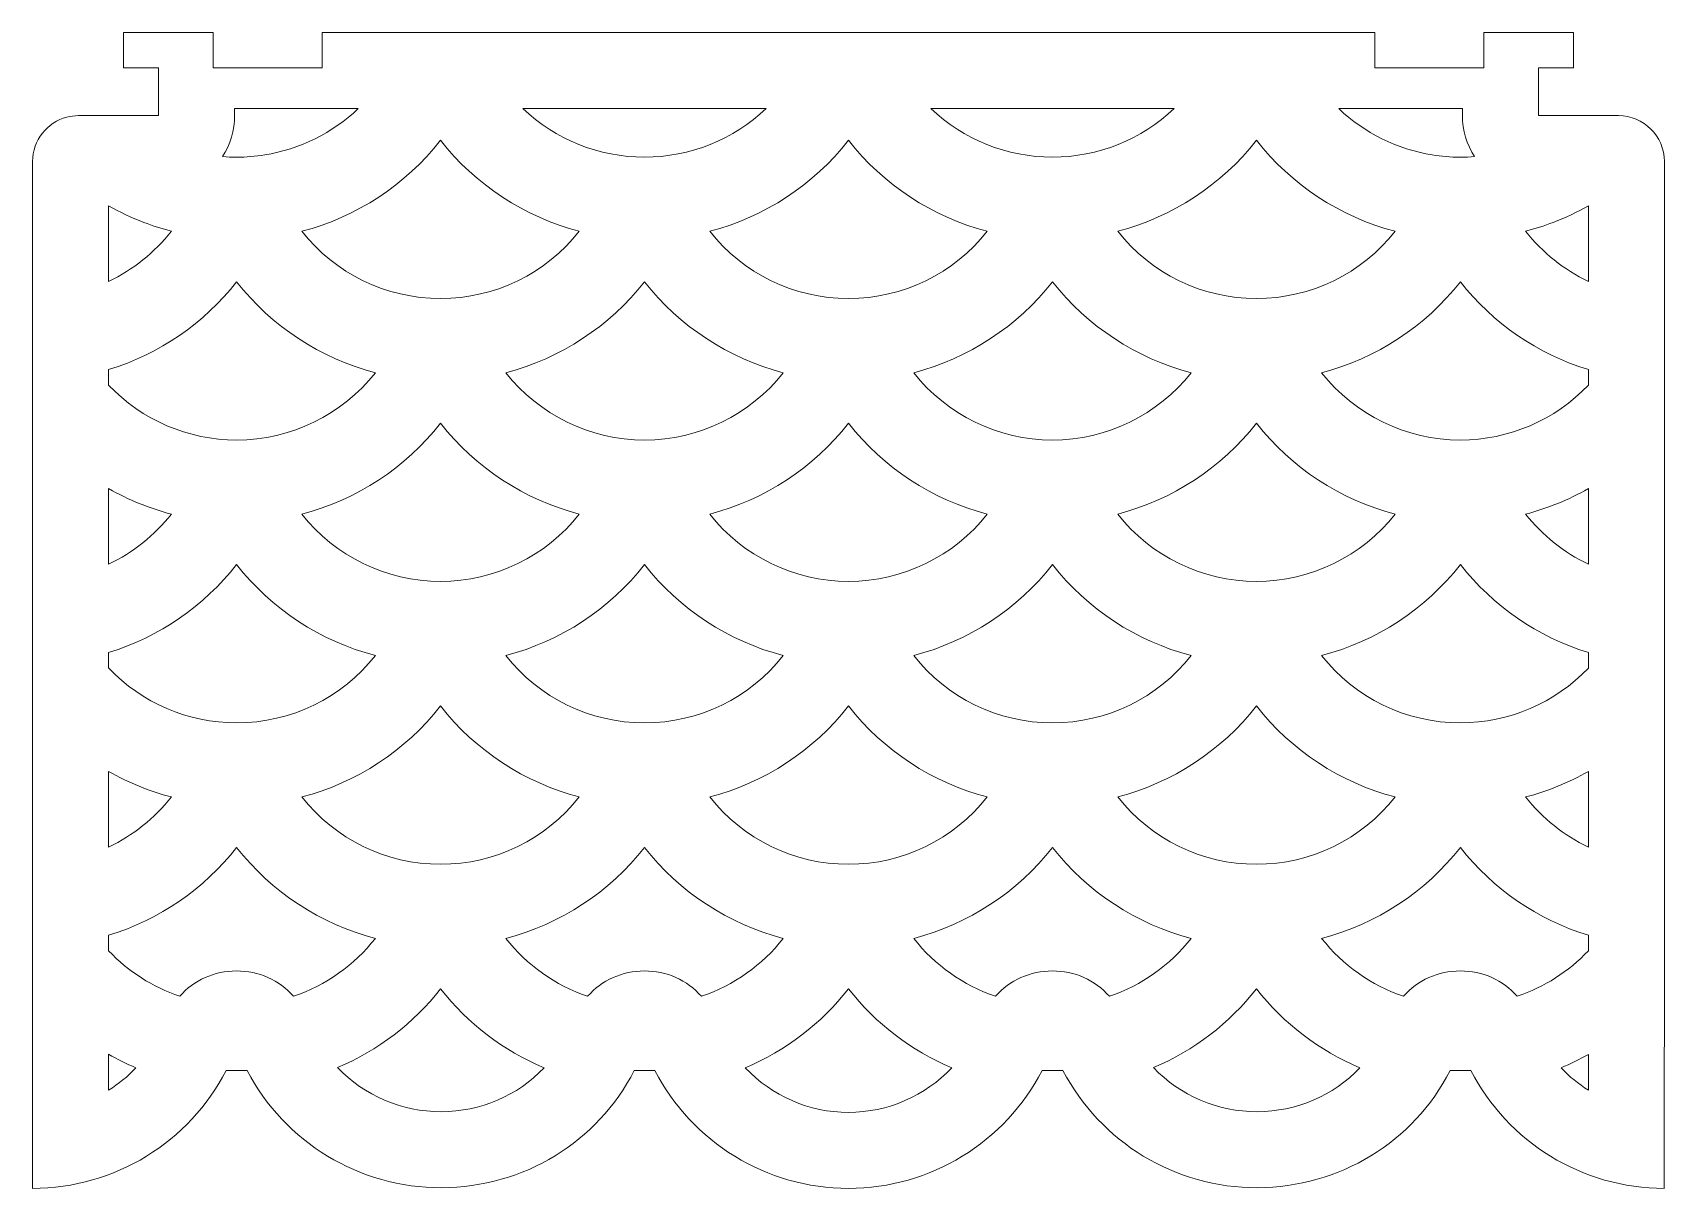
# Model space of a CAD drawing. Header units: centimetres. Extents: x -44 to 44, y -59 to 59.
# Drawn here: x -44.31 to -14.41, y 15.71 to 36.89 of the extents above; entities that cross this region are included whole.
import ezdxf

# ---------------------------------------------------------------- set-up
doc = ezdxf.new("R2010")
doc.units = ezdxf.units.CM
doc.header["$MEASUREMENT"] = 0
doc.layers.add('layer 1', color=7, linetype='Continuous')

msp = doc.modelspace()

# ---------------------------------------------------------------- linework, layer by layer
at = {"layer": 'layer 1', "color": 250, "lineweight": 9}
for points, knots in [([(-29.3631, 36.89186), (-29.3631, 36.89186), (-19.72011, 36.89186), (-19.72011, 36.89186), (-19.72011, 36.89186), (-19.72011, 36.89186), (-19.72011, 36.24887), (-19.72011, 36.24887), (-19.72011, 36.24887), (-19.72011, 36.24887), (-17.72076, 36.24887), (-17.72076, 36.24887), (-17.72076, 36.24887), (-17.72076, 36.24887), (-17.72076, 36.89186), (-17.72076, 36.89186), (-17.72076, 36.89186), (-17.72076, 36.89186), (-16.07739, 36.89186), (-16.07739, 36.89186), (-16.07739, 36.89186), (-16.07739, 36.89186), (-16.07739, 36.24887), (-16.07739, 36.24887), (-16.07739, 36.24887), (-16.07739, 36.24887), (-16.72024, 36.24887), (-16.72024, 36.24887), (-16.72024, 36.24887), (-16.72024, 36.24887), (-16.72024, 35.37038), (-16.72024, 35.37038), (-16.72024, 35.37038), (-16.72024, 35.37038), (-15.25468, 35.37038), (-15.25468, 35.37038), (-15.25468, 35.37038), (-14.78989, 35.37028), (-14.41384, 34.99412), (-14.4126, 34.52931), (-14.4126, 34.52931), (-14.4126, 34.52931), (-14.41271, 31.26079), (-14.41271, 31.26079), (-14.41271, 31.26079), (-14.41271, 31.26079), (-14.4126, 26.0763), (-14.4126, 26.0763), (-14.4126, 26.0763), (-14.41269, 26.07606), (-14.41277, 26.07583), (-14.41288, 26.07557), (-14.41288, 26.07557), (-14.41288, 26.07557), (-14.41303, 20.89151), (-14.41303, 20.89151), (-14.41303, 20.89151), (-14.4129, 20.89151), (-14.41275, 20.89151), (-14.4126, 20.89151), (-14.4126, 20.89151), (-14.4126, 20.89151), (-14.4132, 15.70671), (-14.4132, 15.70671), (-14.4132, 15.70671), (-15.92008, 15.70641), (-17.28189, 16.55263), (-17.95982, 17.86922), (-17.95982, 17.86922), (-18.02304, 17.86652), (-18.08649, 17.86509), (-18.15019, 17.86509), (-18.15019, 17.86509), (-18.21309, 17.86509), (-18.27574, 17.86654), (-18.33821, 17.8692), (-18.33821, 17.8692), (-19.00914, 16.55246), (-20.36072, 15.72589), (-21.86991, 15.71914), (-21.86991, 15.71914), (-23.37885, 15.71237), (-24.74811, 16.55391), (-25.43293, 17.86939), (-25.43293, 17.86939), (-25.49687, 17.86661), (-25.56105, 17.86509), (-25.62546, 17.86509), (-25.62546, 17.86509), (-25.68906, 17.86509), (-25.75243, 17.86659), (-25.81558, 17.86929), (-25.81558, 17.86929), (-26.49306, 16.55244), (-27.85594, 15.70716), (-29.3631, 15.70671), (-29.3631, 15.70671), (-30.87023, 15.70624), (-32.2323, 16.55252), (-32.91036, 17.86931), (-32.91036, 17.86931), (-32.9736, 17.86659), (-33.03705, 17.86509), (-33.10071, 17.86509), (-33.10071, 17.86509), (-33.16361, 17.86509), (-33.22626, 17.86654), (-33.28873, 17.8692), (-33.28873, 17.8692), (-33.95966, 16.55246), (-35.31124, 15.72589), (-36.82043, 15.71914), (-36.82043, 15.71914), (-38.32937, 15.71237), (-39.69861, 16.55391), (-40.38345, 17.86939), (-40.38345, 17.86939), (-40.44739, 17.86661), (-40.51157, 17.86509), (-40.57598, 17.86509), (-40.57598, 17.86509), (-40.63965, 17.86509), (-40.70308, 17.86652), (-40.76623, 17.86922), (-40.76623, 17.86922), (-41.44393, 16.55261), (-42.80659, 15.70749), (-44.31362, 15.70671), (-44.31362, 15.70671), (-44.31362, 15.70671), (-44.31362, 20.89151), (-44.31362, 20.89151), (-44.31362, 20.89151), (-44.31362, 20.89151), (-44.31362, 26.0763), (-44.31362, 26.0763), (-44.31362, 26.0763), (-44.31362, 26.0763), (-44.31362, 31.26107), (-44.31362, 31.26107), (-44.31362, 31.26107), (-44.31362, 31.26107), (-44.31362, 34.52931), (-44.31362, 34.52931), (-44.31362, 34.52931), (-44.31304, 34.92023), (-44.04653, 35.24805), (-43.68531, 35.34278), (-43.68531, 35.34278), (-43.61704, 35.3607), (-43.54538, 35.37028), (-43.4715, 35.37038), (-43.4715, 35.37038), (-43.4715, 35.37038), (-42.00593, 35.37038), (-42.00593, 35.37038), (-42.00593, 35.37038), (-42.00593, 35.37038), (-42.00593, 36.24887), (-42.00593, 36.24887), (-42.00593, 36.24887), (-42.00593, 36.24887), (-42.64879, 36.24887), (-42.64879, 36.24887), (-42.64879, 36.24887), (-42.64879, 36.24887), (-42.64879, 36.89186), (-42.64879, 36.89186), (-42.64879, 36.89186), (-42.64879, 36.89186), (-41.0052, 36.89186), (-41.0052, 36.89186), (-41.0052, 36.89186), (-41.0052, 36.89186), (-41.0052, 36.24887), (-41.0052, 36.24887), (-41.0052, 36.24887), (-41.0052, 36.24887), (-39.00583, 36.24887), (-39.00583, 36.24887), (-39.00583, 36.24887), (-39.00583, 36.24887), (-39.00583, 36.89186), (-39.00583, 36.89186), (-39.00583, 36.89186), (-39.00583, 36.89186), (-29.3631, 36.89186), (-29.3631, 36.89186)], [0, 0, 0, 0, 0.02083333, 0.02083333, 0.02083333, 0.02083333, 0.04166667, 0.04166667, 0.04166667, 0.04166667, 0.0625, 0.0625, 0.0625, 0.0625, 0.08333333, 0.08333333, 0.08333333, 0.08333333, 0.10416667, 0.10416667, 0.10416667, 0.10416667, 0.125, 0.125, 0.125, 0.125, 0.14583333, 0.14583333, 0.14583333, 0.14583333, 0.16666667, 0.16666667, 0.16666667, 0.16666667, 0.1875, 0.1875, 0.1875, 0.1875, 0.20833333, 0.20833333, 0.20833333, 0.20833333, 0.22916667, 0.22916667, 0.22916667, 0.22916667, 0.25, 0.25, 0.25, 0.25, 0.27083333, 0.27083333, 0.27083333, 0.27083333, 0.29166667, 0.29166667, 0.29166667, 0.29166667, 0.3125, 0.3125, 0.3125, 0.3125, 0.33333333, 0.33333333, 0.33333333, 0.33333333, 0.35416667, 0.35416667, 0.35416667, 0.35416667, 0.375, 0.375, 0.375, 0.375, 0.39583333, 0.39583333, 0.39583333, 0.39583333, 0.41666667, 0.41666667, 0.41666667, 0.41666667, 0.4375, 0.4375, 0.4375, 0.4375, 0.45833333, 0.45833333, 0.45833333, 0.45833333, 0.47916667, 0.47916667, 0.47916667, 0.47916667, 0.5, 0.5, 0.5, 0.5, 0.52083333, 0.52083333, 0.52083333, 0.52083333, 0.54166667, 0.54166667, 0.54166667, 0.54166667, 0.5625, 0.5625, 0.5625, 0.5625, 0.58333333, 0.58333333, 0.58333333, 0.58333333, 0.60416667, 0.60416667, 0.60416667, 0.60416667, 0.625, 0.625, 0.625, 0.625, 0.64583333, 0.64583333, 0.64583333, 0.64583333, 0.66666667, 0.66666667, 0.66666667, 0.66666667, 0.6875, 0.6875, 0.6875, 0.6875, 0.70833333, 0.70833333, 0.70833333, 0.70833333, 0.72916667, 0.72916667, 0.72916667, 0.72916667, 0.75, 0.75, 0.75, 0.75, 0.77083333, 0.77083333, 0.77083333, 0.77083333, 0.79166667, 0.79166667, 0.79166667, 0.79166667, 0.8125, 0.8125, 0.8125, 0.8125, 0.83333333, 0.83333333, 0.83333333, 0.83333333, 0.85416667, 0.85416667, 0.85416667, 0.85416667, 0.875, 0.875, 0.875, 0.875, 0.89583333, 0.89583333, 0.89583333, 0.89583333, 0.91666667, 0.91666667, 0.91666667, 0.91666667, 0.9375, 0.9375, 0.9375, 0.9375, 0.95833333, 0.95833333, 0.95833333, 0.95833333, 1, 1, 1, 1]), ([(-40.83375, 34.61916), (-40.74902, 34.61239), (-40.66401, 34.60894), (-40.57892, 34.60888), (-40.57892, 34.60888), (-40.57682, 34.60888), (-40.5747, 34.60888), (-40.5726, 34.60888), (-40.5726, 34.60888), (-40.40143, 34.60903), (-40.23032, 34.62287), (-40.06133, 34.65011), (-40.06133, 34.65011), (-39.41224, 34.7547), (-38.81618, 35.05346), (-38.34731, 35.499), (-38.34731, 35.499), (-38.34731, 35.499), (-40.61308, 35.499), (-40.61308, 35.499), (-40.61308, 35.499), (-40.61308, 35.499), (-40.61308, 35.37038), (-40.61308, 35.37038), (-40.61308, 35.37038), (-40.61308, 35.09858), (-40.69249, 34.83917), (-40.83375, 34.61916)], [0, 0, 0, 0, 0.125, 0.125, 0.125, 0.125, 0.25, 0.25, 0.25, 0.25, 0.375, 0.375, 0.375, 0.375, 0.5, 0.5, 0.5, 0.5, 0.625, 0.625, 0.625, 0.625, 0.75, 0.75, 0.75, 0.75, 1, 1, 1, 1]), ([(-35.32956, 35.499), (-34.73456, 34.93363), (-33.93881, 34.60892), (-33.10071, 34.60892), (-33.10071, 34.60892), (-32.26264, 34.60892), (-31.46687, 34.93363), (-30.87188, 35.499), (-30.87188, 35.499), (-30.87188, 35.499), (-35.32956, 35.499), (-35.32956, 35.499)], [0, 0, 0, 0, 0.25, 0.25, 0.25, 0.25, 0.5, 0.5, 0.5, 0.5, 1, 1, 1, 1]), ([(-27.85431, 35.499), (-27.25931, 34.93363), (-26.46354, 34.60892), (-25.62546, 34.60892), (-25.62546, 34.60892), (-24.78737, 34.60892), (-23.99162, 34.93363), (-23.39661, 35.499), (-23.39661, 35.499), (-23.39661, 35.499), (-27.85431, 35.499), (-27.85431, 35.499)], [0, 0, 0, 0, 0.25, 0.25, 0.25, 0.25, 0.5, 0.5, 0.5, 0.5, 1, 1, 1, 1]), ([(-18.14526, 34.60888), (-18.06086, 34.60901), (-17.97649, 34.61243), (-17.89243, 34.61916), (-17.89243, 34.61916), (-18.03369, 34.83917), (-18.1131, 35.09861), (-18.1131, 35.37038), (-18.1131, 35.37038), (-18.1131, 35.37038), (-18.1131, 35.499), (-18.1131, 35.499), (-18.1131, 35.499), (-18.1131, 35.499), (-20.37887, 35.499), (-20.37887, 35.499), (-20.37887, 35.499), (-19.90999, 35.05346), (-19.31394, 34.7547), (-18.66484, 34.65011), (-18.66484, 34.65011), (-18.49725, 34.62311), (-18.32698, 34.60905), (-18.16318, 34.60881), (-18.16318, 34.60881), (-18.15885, 34.60888), (-18.15452, 34.6089), (-18.15019, 34.6089), (-18.15019, 34.6089), (-18.14854, 34.6089), (-18.14691, 34.6089), (-18.14526, 34.60888)], [0, 0, 0, 0, 0.11111111, 0.11111111, 0.11111111, 0.11111111, 0.22222222, 0.22222222, 0.22222222, 0.22222222, 0.33333333, 0.33333333, 0.33333333, 0.33333333, 0.44444444, 0.44444444, 0.44444444, 0.44444444, 0.55555556, 0.55555556, 0.55555556, 0.55555556, 0.66666667, 0.66666667, 0.66666667, 0.66666667, 0.77777778, 0.77777778, 0.77777778, 0.77777778, 1, 1, 1, 1]), ([(-36.83841, 34.91882), (-37.47953, 34.09969), (-38.37362, 33.513), (-39.38104, 33.25091), (-39.38104, 33.25091), (-38.77328, 32.47838), (-37.83788, 32.01651), (-36.83835, 32.01651), (-36.83835, 32.01651), (-35.8389, 32.01651), (-34.90352, 32.47832), (-34.29578, 33.25073), (-34.29578, 33.25073), (-35.30226, 33.51266), (-36.19714, 34.09958), (-36.83841, 34.91882)], [0, 0, 0, 0, 0.2, 0.2, 0.2, 0.2, 0.4, 0.4, 0.4, 0.4, 0.6, 0.6, 0.6, 0.6, 1, 1, 1, 1]), ([(-29.3631, 34.91876), (-30.00435, 34.09954), (-30.89918, 33.51263), (-31.90564, 33.25073), (-31.90564, 33.25073), (-31.29791, 32.47832), (-30.36255, 32.01651), (-29.3631, 32.01651), (-29.3631, 32.01651), (-28.36363, 32.01651), (-27.42827, 32.47832), (-26.82053, 33.25073), (-26.82053, 33.25073), (-27.82699, 33.51263), (-28.72183, 34.09954), (-29.3631, 34.91876)], [0, 0, 0, 0, 0.2, 0.2, 0.2, 0.2, 0.4, 0.4, 0.4, 0.4, 0.6, 0.6, 0.6, 0.6, 1, 1, 1, 1]), ([(-21.88776, 34.91882), (-22.52901, 34.09956), (-23.42389, 33.51263), (-24.43039, 33.25073), (-24.43039, 33.25073), (-23.82264, 32.47832), (-22.8873, 32.01651), (-21.88783, 32.01651), (-21.88783, 32.01651), (-20.88831, 32.01651), (-19.95287, 32.47841), (-19.34514, 33.25091), (-19.34514, 33.25091), (-20.35256, 33.513), (-21.24664, 34.09969), (-21.88776, 34.91882)], [0, 0, 0, 0, 0.2, 0.2, 0.2, 0.2, 0.4, 0.4, 0.4, 0.4, 0.6, 0.6, 0.6, 0.6, 1, 1, 1, 1]), ([(-42.92076, 32.33177), (-42.47228, 32.54573), (-42.07843, 32.86035), (-41.77099, 33.25095), (-41.77099, 33.25095), (-41.94285, 33.29565), (-42.1122, 33.34999), (-42.27806, 33.41372), (-42.27806, 33.41372), (-42.49971, 33.49888), (-42.7146, 33.60058), (-42.92076, 33.71773), (-42.92076, 33.71773), (-42.92076, 33.71773), (-42.92076, 32.33177), (-42.92076, 32.33177)], [0, 0, 0, 0, 0.2, 0.2, 0.2, 0.2, 0.4, 0.4, 0.4, 0.4, 0.6, 0.6, 0.6, 0.6, 1, 1, 1, 1]), ([(-15.80548, 33.71771), (-16.01169, 33.60053), (-16.22664, 33.49881), (-16.44836, 33.41363), (-16.44836, 33.41363), (-16.61415, 33.34997), (-16.78341, 33.29565), (-16.95521, 33.25095), (-16.95521, 33.25095), (-16.64779, 32.86037), (-16.25398, 32.54578), (-15.80552, 32.33181), (-15.80552, 32.33181), (-15.80552, 32.33181), (-15.80548, 33.71771), (-15.80548, 33.71771)], [0, 0, 0, 0, 0.2, 0.2, 0.2, 0.2, 0.4, 0.4, 0.4, 0.4, 0.6, 0.6, 0.6, 0.6, 1, 1, 1, 1]), ([(-42.92076, 30.43011), (-42.31168, 29.78968), (-41.46441, 29.42413), (-40.57598, 29.42413), (-40.57598, 29.42413), (-39.57651, 29.42413), (-38.64116, 29.88591), (-38.03342, 30.65833), (-38.03342, 30.65833), (-39.03988, 30.92025), (-39.93473, 31.50716), (-40.57601, 32.32637), (-40.57601, 32.32637), (-41.17307, 31.56373), (-41.99209, 30.99977), (-42.92076, 30.7146), (-42.92076, 30.7146), (-42.92076, 30.7146), (-42.92076, 30.43011), (-42.92076, 30.43011)], [0, 0, 0, 0, 0.16666667, 0.16666667, 0.16666667, 0.16666667, 0.33333333, 0.33333333, 0.33333333, 0.33333333, 0.5, 0.5, 0.5, 0.5, 0.66666667, 0.66666667, 0.66666667, 0.66666667, 1, 1, 1, 1]), ([(-35.64328, 30.65833), (-35.03554, 29.88591), (-34.10018, 29.42413), (-33.10071, 29.42413), (-33.10071, 29.42413), (-32.10126, 29.42413), (-31.16591, 29.88591), (-30.55817, 30.65833), (-30.55817, 30.65833), (-31.56461, 30.92025), (-32.45946, 31.50713), (-33.10071, 32.32635), (-33.10071, 32.32635), (-33.74198, 31.50713), (-34.63684, 30.92025), (-35.64328, 30.65833)], [0, 0, 0, 0, 0.2, 0.2, 0.2, 0.2, 0.4, 0.4, 0.4, 0.4, 0.6, 0.6, 0.6, 0.6, 1, 1, 1, 1]), ([(-25.62546, 32.32635), (-26.26674, 31.50713), (-27.16157, 30.92025), (-28.16803, 30.65833), (-28.16803, 30.65833), (-27.56027, 29.88594), (-26.62491, 29.42413), (-25.62546, 29.42413), (-25.62546, 29.42413), (-24.62601, 29.42413), (-23.69066, 29.88591), (-23.0829, 30.65833), (-23.0829, 30.65833), (-24.08936, 30.92023), (-24.98419, 31.50713), (-25.62546, 32.32635)], [0, 0, 0, 0, 0.2, 0.2, 0.2, 0.2, 0.4, 0.4, 0.4, 0.4, 0.6, 0.6, 0.6, 0.6, 1, 1, 1, 1]), ([(-15.80556, 30.71464), (-16.73417, 30.99986), (-17.55315, 31.56377), (-18.15017, 32.32639), (-18.15017, 32.32639), (-18.79144, 31.50716), (-19.6863, 30.92025), (-20.69276, 30.65833), (-20.69276, 30.65833), (-20.08502, 29.88591), (-19.14966, 29.42413), (-18.15019, 29.42413), (-18.15019, 29.42413), (-17.26181, 29.42413), (-16.41463, 29.78964), (-15.80554, 30.43003), (-15.80554, 30.43003), (-15.80554, 30.43003), (-15.80556, 30.71464), (-15.80556, 30.71464)], [0, 0, 0, 0, 0.16666667, 0.16666667, 0.16666667, 0.16666667, 0.33333333, 0.33333333, 0.33333333, 0.33333333, 0.5, 0.5, 0.5, 0.5, 0.66666667, 0.66666667, 0.66666667, 0.66666667, 1, 1, 1, 1]), ([(-39.38091, 28.06594), (-38.77316, 27.29353), (-37.8378, 26.83174), (-36.83835, 26.83174), (-36.83835, 26.83174), (-35.8389, 26.83174), (-34.90354, 27.29353), (-34.29578, 28.06594), (-34.29578, 28.06594), (-35.30224, 28.32784), (-36.19708, 28.91473), (-36.83835, 29.73394), (-36.83835, 29.73394), (-37.47962, 28.91475), (-38.37446, 28.32784), (-39.38091, 28.06594)], [0, 0, 0, 0, 0.2, 0.2, 0.2, 0.2, 0.4, 0.4, 0.4, 0.4, 0.6, 0.6, 0.6, 0.6, 1, 1, 1, 1]), ([(-29.3631, 29.73396), (-30.00435, 28.91475), (-30.89918, 28.32784), (-31.90564, 28.06594), (-31.90564, 28.06594), (-31.29791, 27.29353), (-30.36255, 26.83174), (-29.3631, 26.83174), (-29.3631, 26.83174), (-28.36363, 26.83174), (-27.42827, 27.29353), (-26.82053, 28.06594), (-26.82053, 28.06594), (-27.82699, 28.32784), (-28.72183, 28.91475), (-29.3631, 29.73396)], [0, 0, 0, 0, 0.2, 0.2, 0.2, 0.2, 0.4, 0.4, 0.4, 0.4, 0.6, 0.6, 0.6, 0.6, 1, 1, 1, 1]), ([(-24.43039, 28.06594), (-23.82264, 27.29353), (-22.88728, 26.83174), (-21.88783, 26.83174), (-21.88783, 26.83174), (-20.88838, 26.83174), (-19.95302, 27.29353), (-19.34526, 28.06594), (-19.34526, 28.06594), (-20.35172, 28.32784), (-21.24656, 28.91473), (-21.88783, 29.73394), (-21.88783, 29.73394), (-22.5291, 28.91475), (-23.42394, 28.32784), (-24.43039, 28.06594)], [0, 0, 0, 0, 0.2, 0.2, 0.2, 0.2, 0.4, 0.4, 0.4, 0.4, 0.6, 0.6, 0.6, 0.6, 1, 1, 1, 1]), ([(-42.92076, 27.14698), (-42.47237, 27.3609), (-42.07858, 27.67543), (-41.77118, 28.0659), (-41.77118, 28.0659), (-42.17333, 28.17056), (-42.55982, 28.32767), (-42.92076, 28.53294), (-42.92076, 28.53294), (-42.92076, 28.53294), (-42.92076, 27.14698), (-42.92076, 27.14698)], [0, 0, 0, 0, 0.25, 0.25, 0.25, 0.25, 0.5, 0.5, 0.5, 0.5, 1, 1, 1, 1]), ([(-15.80552, 28.53289), (-16.16642, 28.32765), (-16.55289, 28.17054), (-16.95501, 28.0659), (-16.95501, 28.0659), (-16.64762, 27.67543), (-16.25385, 27.36092), (-15.80548, 27.147), (-15.80548, 27.147), (-15.80548, 27.147), (-15.80552, 28.53289), (-15.80552, 28.53289)], [0, 0, 0, 0, 0.25, 0.25, 0.25, 0.25, 0.5, 0.5, 0.5, 0.5, 1, 1, 1, 1]), ([(-42.92076, 25.24532), (-42.31168, 24.60489), (-41.46441, 24.23934), (-40.57598, 24.23934), (-40.57598, 24.23934), (-39.57653, 24.23934), (-38.64116, 24.70112), (-38.03342, 25.47356), (-38.03342, 25.47356), (-39.03988, 25.73546), (-39.93473, 26.32236), (-40.57601, 27.14158), (-40.57601, 27.14158), (-41.17307, 26.37894), (-41.99209, 25.815), (-42.92076, 25.52983), (-42.92076, 25.52983), (-42.92076, 25.52983), (-42.92076, 25.24532), (-42.92076, 25.24532)], [0, 0, 0, 0, 0.16666667, 0.16666667, 0.16666667, 0.16666667, 0.33333333, 0.33333333, 0.33333333, 0.33333333, 0.5, 0.5, 0.5, 0.5, 0.66666667, 0.66666667, 0.66666667, 0.66666667, 1, 1, 1, 1]), ([(-30.55815, 25.47356), (-31.56461, 25.73546), (-32.45946, 26.32234), (-33.10071, 27.14156), (-33.10071, 27.14156), (-33.74198, 26.32234), (-34.63684, 25.73546), (-35.64328, 25.47356), (-35.64328, 25.47356), (-35.03554, 24.70112), (-34.10016, 24.23934), (-33.10071, 24.23934), (-33.10071, 24.23934), (-32.10124, 24.23934), (-31.16588, 24.70112), (-30.55815, 25.47356)], [0, 0, 0, 0, 0.2, 0.2, 0.2, 0.2, 0.4, 0.4, 0.4, 0.4, 0.6, 0.6, 0.6, 0.6, 1, 1, 1, 1]), ([(-28.16803, 25.47356), (-27.56029, 24.70112), (-26.62491, 24.23934), (-25.62546, 24.23934), (-25.62546, 24.23934), (-24.62601, 24.23934), (-23.69064, 24.70112), (-23.0829, 25.47356), (-23.0829, 25.47356), (-24.08936, 25.73546), (-24.98419, 26.32234), (-25.62546, 27.14156), (-25.62546, 27.14156), (-26.26674, 26.32234), (-27.16157, 25.73546), (-28.16803, 25.47356)], [0, 0, 0, 0, 0.2, 0.2, 0.2, 0.2, 0.4, 0.4, 0.4, 0.4, 0.6, 0.6, 0.6, 0.6, 1, 1, 1, 1]), ([(-20.69276, 25.47356), (-20.08502, 24.70112), (-19.14964, 24.23934), (-18.15019, 24.23934), (-18.15019, 24.23934), (-17.26191, 24.23934), (-16.41482, 24.60474), (-15.80576, 25.245), (-15.80576, 25.245), (-15.80576, 25.245), (-15.80574, 25.52991), (-15.80574, 25.52991), (-15.80574, 25.52991), (-16.73428, 25.81513), (-17.55317, 26.37904), (-18.15017, 27.1416), (-18.15017, 27.1416), (-18.79144, 26.32236), (-19.6863, 25.73546), (-20.69276, 25.47356)], [0, 0, 0, 0, 0.16666667, 0.16666667, 0.16666667, 0.16666667, 0.33333333, 0.33333333, 0.33333333, 0.33333333, 0.5, 0.5, 0.5, 0.5, 0.66666667, 0.66666667, 0.66666667, 0.66666667, 1, 1, 1, 1]), ([(-39.38091, 22.88115), (-38.77316, 22.10874), (-37.8378, 21.64695), (-36.83835, 21.64695), (-36.83835, 21.64695), (-35.8389, 21.64695), (-34.90354, 22.10874), (-34.29578, 22.88115), (-34.29578, 22.88115), (-35.30224, 23.14305), (-36.19708, 23.72996), (-36.83835, 24.54915), (-36.83835, 24.54915), (-37.47962, 23.72994), (-38.37446, 23.14305), (-39.38091, 22.88115)], [0, 0, 0, 0, 0.2, 0.2, 0.2, 0.2, 0.4, 0.4, 0.4, 0.4, 0.6, 0.6, 0.6, 0.6, 1, 1, 1, 1]), ([(-29.3631, 24.54917), (-30.00435, 23.72996), (-30.89921, 23.14305), (-31.90564, 22.88115), (-31.90564, 22.88115), (-31.29791, 22.10874), (-30.36255, 21.64695), (-29.3631, 21.64695), (-29.3631, 21.64695), (-28.36363, 21.64695), (-27.42827, 22.10874), (-26.82053, 22.88115), (-26.82053, 22.88115), (-27.82697, 23.14307), (-28.72183, 23.72996), (-29.3631, 24.54917)], [0, 0, 0, 0, 0.2, 0.2, 0.2, 0.2, 0.4, 0.4, 0.4, 0.4, 0.6, 0.6, 0.6, 0.6, 1, 1, 1, 1]), ([(-24.43039, 22.88115), (-23.82264, 22.10874), (-22.88728, 21.64695), (-21.88783, 21.64695), (-21.88783, 21.64695), (-20.88838, 21.64695), (-19.95302, 22.10874), (-19.34526, 22.88115), (-19.34526, 22.88115), (-20.35172, 23.14305), (-21.24656, 23.72994), (-21.88783, 24.54915), (-21.88783, 24.54915), (-22.5291, 23.72996), (-23.42394, 23.14305), (-24.43039, 22.88115)], [0, 0, 0, 0, 0.2, 0.2, 0.2, 0.2, 0.4, 0.4, 0.4, 0.4, 0.6, 0.6, 0.6, 0.6, 1, 1, 1, 1]), ([(-42.92076, 21.96219), (-42.47237, 22.17609), (-42.0786, 22.49064), (-41.77118, 22.88111), (-41.77118, 22.88111), (-42.17336, 22.98574), (-42.55982, 23.14288), (-42.92076, 23.34812), (-42.92076, 23.34812), (-42.92076, 23.34812), (-42.92076, 21.96219), (-42.92076, 21.96219)], [0, 0, 0, 0, 0.25, 0.25, 0.25, 0.25, 0.5, 0.5, 0.5, 0.5, 1, 1, 1, 1]), ([(-16.95499, 22.88111), (-16.64769, 22.49076), (-16.25406, 22.1763), (-15.80584, 21.9624), (-15.80584, 21.9624), (-15.80584, 21.9624), (-15.80582, 23.34791), (-15.80582, 23.34791), (-15.80582, 23.34791), (-16.16664, 23.14277), (-16.55299, 22.98572), (-16.95499, 22.88111)], [0, 0, 0, 0, 0.25, 0.25, 0.25, 0.25, 0.5, 0.5, 0.5, 0.5, 1, 1, 1, 1]), ([(-41.61827, 19.22709), (-41.35826, 19.52271), (-40.98446, 19.69101), (-40.5792, 19.69196), (-40.5792, 19.69196), (-40.17154, 19.6929), (-39.79517, 19.52441), (-39.5337, 19.22706), (-39.5337, 19.22706), (-38.9406, 19.42896), (-38.41926, 19.79871), (-38.03348, 20.28879), (-38.03348, 20.28879), (-39.03992, 20.55069), (-39.93476, 21.13759), (-40.57601, 21.95679), (-40.57601, 21.95679), (-41.17307, 21.19414), (-41.99209, 20.63021), (-42.92076, 20.34504), (-42.92076, 20.34504), (-42.92076, 20.34504), (-42.92076, 20.06055), (-42.92076, 20.06055), (-42.92076, 20.06055), (-42.56027, 19.68156), (-42.11263, 19.39545), (-41.61827, 19.22709)], [0, 0, 0, 0, 0.125, 0.125, 0.125, 0.125, 0.25, 0.25, 0.25, 0.25, 0.375, 0.375, 0.375, 0.375, 0.5, 0.5, 0.5, 0.5, 0.625, 0.625, 0.625, 0.625, 0.75, 0.75, 0.75, 0.75, 1, 1, 1, 1]), ([(-35.64321, 20.28879), (-35.25743, 19.79871), (-34.73614, 19.42899), (-34.14306, 19.22709), (-34.14306, 19.22709), (-33.88307, 19.52265), (-33.50921, 19.69099), (-33.10406, 19.69196), (-33.10406, 19.69196), (-32.69644, 19.69292), (-32.31992, 19.52439), (-32.05843, 19.22704), (-32.05843, 19.22704), (-31.46533, 19.42896), (-30.94401, 19.79869), (-30.55823, 20.28879), (-30.55823, 20.28879), (-31.56465, 20.55069), (-32.45948, 21.13757), (-33.10071, 21.95676), (-33.10071, 21.95676), (-33.74196, 21.13757), (-34.63678, 20.55069), (-35.64321, 20.28879)], [0, 0, 0, 0, 0.14285714, 0.14285714, 0.14285714, 0.14285714, 0.28571429, 0.28571429, 0.28571429, 0.28571429, 0.42857143, 0.42857143, 0.42857143, 0.42857143, 0.57142857, 0.57142857, 0.57142857, 0.57142857, 0.71428571, 0.71428571, 0.71428571, 0.71428571, 1, 1, 1, 1]), ([(-28.16796, 20.28879), (-27.78218, 19.79871), (-27.26087, 19.42896), (-26.66777, 19.22706), (-26.66777, 19.22706), (-26.40778, 19.52267), (-26.03404, 19.69099), (-25.62879, 19.69196), (-25.62879, 19.69196), (-25.22109, 19.69294), (-24.84465, 19.52443), (-24.58316, 19.22706), (-24.58316, 19.22706), (-23.99006, 19.42896), (-23.46874, 19.79871), (-23.08296, 20.28879), (-23.08296, 20.28879), (-24.0894, 20.55069), (-24.98421, 21.13757), (-25.62546, 21.95676), (-25.62546, 21.95676), (-26.26671, 21.13757), (-27.16153, 20.55069), (-28.16796, 20.28879)], [0, 0, 0, 0, 0.14285714, 0.14285714, 0.14285714, 0.14285714, 0.28571429, 0.28571429, 0.28571429, 0.28571429, 0.42857143, 0.42857143, 0.42857143, 0.42857143, 0.57142857, 0.57142857, 0.57142857, 0.57142857, 0.71428571, 0.71428571, 0.71428571, 0.71428571, 1, 1, 1, 1]), ([(-20.69269, 20.28879), (-20.30691, 19.79874), (-19.78562, 19.42899), (-19.19254, 19.22709), (-19.19254, 19.22709), (-18.93255, 19.52267), (-18.55869, 19.69099), (-18.15351, 19.69196), (-18.15351, 19.69196), (-17.74592, 19.69292), (-17.36944, 19.52439), (-17.10795, 19.22709), (-17.10795, 19.22709), (-16.61361, 19.39543), (-16.16604, 19.6815), (-15.80554, 20.06042), (-15.80554, 20.06042), (-15.80554, 20.06042), (-15.8055, 20.34506), (-15.8055, 20.34506), (-15.8055, 20.34506), (-16.73415, 20.63023), (-17.55313, 21.19419), (-18.15017, 21.95681), (-18.15017, 21.95681), (-18.79142, 21.13759), (-19.68626, 20.55069), (-20.69269, 20.28879)], [0, 0, 0, 0, 0.125, 0.125, 0.125, 0.125, 0.25, 0.25, 0.25, 0.25, 0.375, 0.375, 0.375, 0.375, 0.5, 0.5, 0.5, 0.5, 0.625, 0.625, 0.625, 0.625, 0.75, 0.75, 0.75, 0.75, 1, 1, 1, 1]), ([(-34.94226, 17.91549), (-35.6868, 18.22901), (-36.34018, 18.72784), (-36.83835, 19.36427), (-36.83835, 19.36427), (-37.33418, 18.73082), (-37.98381, 18.23364), (-38.72413, 17.91986), (-38.72413, 17.91986), (-38.23436, 17.40576), (-37.54965, 17.10872), (-36.82667, 17.11198), (-36.82667, 17.11198), (-36.1068, 17.11521), (-35.42651, 17.40193), (-34.94226, 17.91549)], [0, 0, 0, 0, 0.2, 0.2, 0.2, 0.2, 0.4, 0.4, 0.4, 0.4, 0.6, 0.6, 0.6, 0.6, 1, 1, 1, 1]), ([(-27.47061, 17.91705), (-28.21367, 18.23066), (-28.86574, 18.72891), (-29.3631, 19.36429), (-29.3631, 19.36429), (-29.86039, 18.72898), (-30.51233, 18.23076), (-31.25531, 17.91714), (-31.25531, 17.91714), (-30.76909, 17.39989), (-30.08666, 17.09936), (-29.36353, 17.09957), (-29.36353, 17.09957), (-28.64042, 17.09979), (-27.95711, 17.39979), (-27.47061, 17.91705)], [0, 0, 0, 0, 0.2, 0.2, 0.2, 0.2, 0.4, 0.4, 0.4, 0.4, 0.6, 0.6, 0.6, 0.6, 1, 1, 1, 1]), ([(-19.99174, 17.91549), (-20.73628, 18.22901), (-21.38966, 18.72784), (-21.88783, 19.36427), (-21.88783, 19.36427), (-22.38369, 18.73082), (-23.03334, 18.23364), (-23.77365, 17.91986), (-23.77365, 17.91986), (-23.28388, 17.40574), (-22.59915, 17.10872), (-21.87615, 17.11198), (-21.87615, 17.11198), (-21.15628, 17.11521), (-20.47599, 17.40193), (-19.99174, 17.91549)], [0, 0, 0, 0, 0.2, 0.2, 0.2, 0.2, 0.4, 0.4, 0.4, 0.4, 0.6, 0.6, 0.6, 0.6, 1, 1, 1, 1]), ([(-42.42143, 17.91714), (-42.59256, 17.98941), (-42.75932, 18.07172), (-42.92076, 18.1635), (-42.92076, 18.1635), (-42.92076, 18.1635), (-42.92076, 17.50449), (-42.92076, 17.50449), (-42.92076, 17.50449), (-42.73789, 17.62061), (-42.57006, 17.75923), (-42.42143, 17.91714)], [0, 0, 0, 0, 0.25, 0.25, 0.25, 0.25, 0.5, 0.5, 0.5, 0.5, 1, 1, 1, 1]), ([(-16.30474, 17.91714), (-16.15624, 17.75923), (-15.98859, 17.62052), (-15.80584, 17.50431), (-15.80584, 17.50431), (-15.80584, 17.50431), (-15.80576, 18.16331), (-15.80576, 18.16331), (-15.80576, 18.16331), (-15.96711, 18.07161), (-16.13374, 17.98939), (-16.30474, 17.91714)], [0, 0, 0, 0, 0.25, 0.25, 0.25, 0.25, 0.5, 0.5, 0.5, 0.5, 1, 1, 1, 1])]:
    msp.add_open_spline(points, degree=3, knots=knots, dxfattribs=at)

doc.saveas('drawing.dxf')
